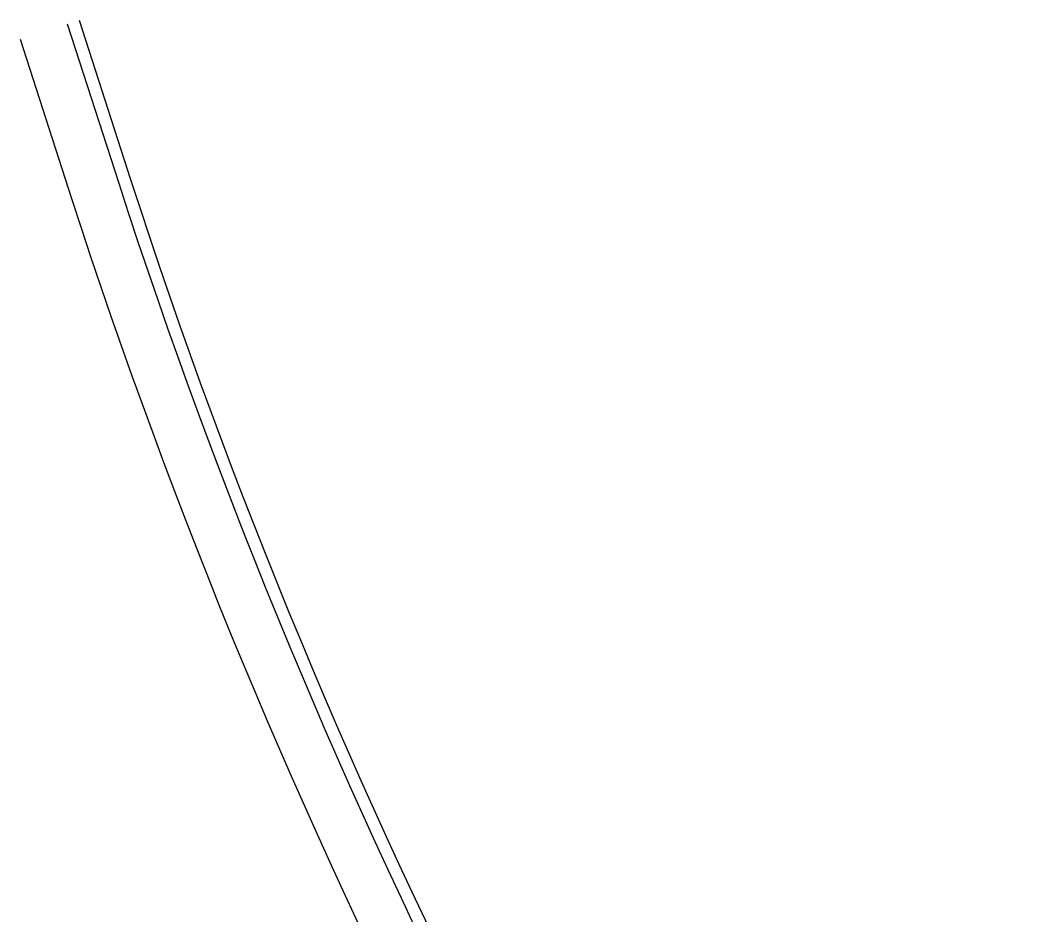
# Model space of a CAD drawing. Extents: x 268779 to 268989, y 5769028 to 5769396.
# Drawn here: x 268779.5 to 268921.3, y 5769269.7 to 5769396.2 of the extents above; entities that cross this region are included whole.
import ezdxf

# ---------------------------------------------------------------- set-up
doc = ezdxf.new("R2010")
doc.units = 0
doc.layers.add('MISC_PATH', color=7, linetype='Continuous')

msp = doc.modelspace()

# ---------------------------------------------------------------- linework, layer by layer
at = {"layer": 'MISC_PATH'}
for p, q in [((268786.14, 5769395.66), (268793.42, 5769373.17)), ((268787.81, 5769396.2), (268795.08, 5769373.71)), ((268779.48, 5769393.51), (268786.76, 5769371.02))]:
    msp.add_line(p, q, dxfattribs=at)
for radius in [855.05, 853.3, 862.05]:
    msp.add_arc((269606.95, 5769636.37), radius, 197.92762, 216.52812, dxfattribs=at)

doc.saveas('drawing.dxf')
